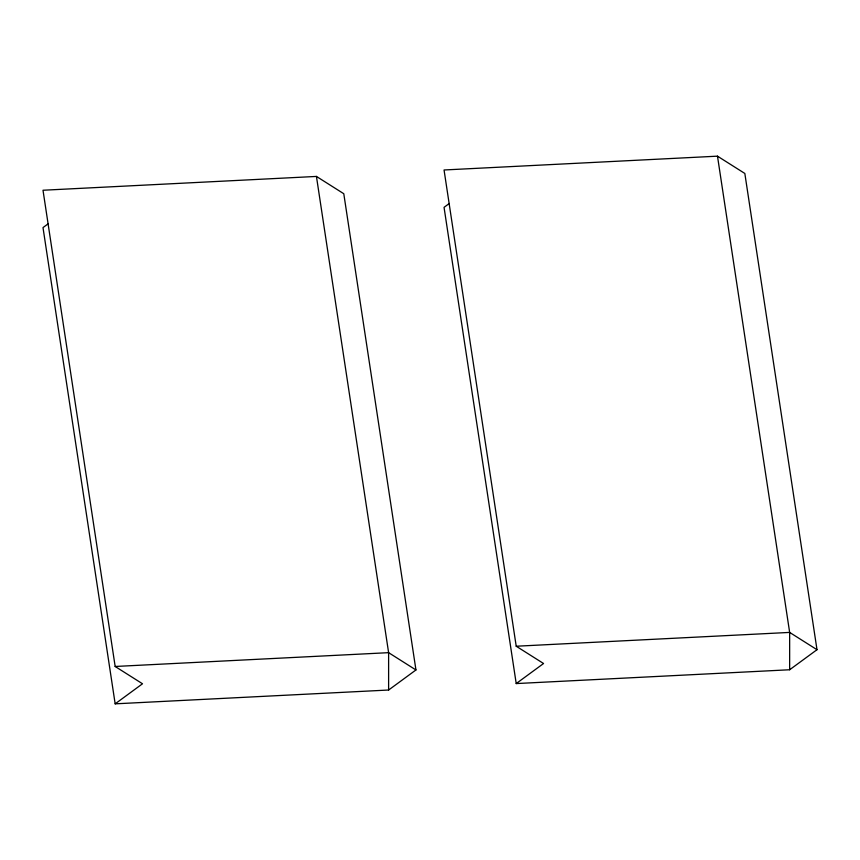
<?xml version="1.0" encoding="UTF-8"?>
<svg xmlns="http://www.w3.org/2000/svg" width="860" height="860" viewBox="0 0 860 860"><rect width="100%" height="100%" fill="white"/><g stroke="black" fill="none" stroke-linecap="round" stroke-linejoin="round"><path stroke-width="1.29" d="M48.257 223.729L43 227.588L115.165 703.835L388.613 690.021L415.95 669.962L343.785 193.726L316.437 176.429L43 190.243L115.165 666.478L142.513 683.775L115.165 703.835M449.307 203.476L444.05 207.335L516.215 683.571L789.652 669.757L817 649.708L744.835 173.462L717.487 156.165L444.05 169.979L516.215 646.226L543.563 663.511L516.215 683.571M115.165 666.478L388.613 652.665L415.95 669.962M516.215 646.226L789.652 632.412L817 649.708M717.487 156.165L789.652 632.412L789.652 669.757M316.437 176.429L388.613 652.665L388.613 690.021"/></g></svg>
